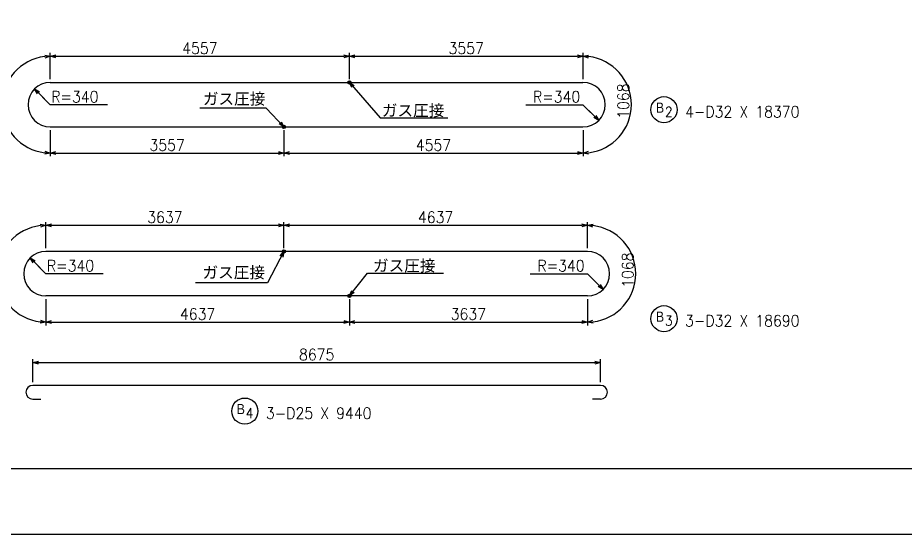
# Model space of a CAD drawing. Extents: x -24090 to 17960, y 77600 to 107300.
# Drawn here: x -16803 to -3241, y 77600 to 85498 of the extents above; entities that cross this region are included whole.
import ezdxf

# ---------------------------------------------------------------- set-up
doc = ezdxf.new("R2010")
doc.units = 0
doc.header["$LTSCALE"] = 300
doc.header["$MEASUREMENT"] = 0
doc.layers.get('0').update_dxf_attribs({"linetype": 'CONTINUOUS'})
doc.layers.get('DEFPOINTS').update_dxf_attribs({"linetype": 'CONTINUOUS'})
for name, color, linetype in [('-コーベル', 2, 'CONTINUOUS'), ('-寸法', 1, 'CONTINUOUS'), ('-構造', 3, 'CONTINUOUS'), ('LAYER001', 7, 'CONTINUOUS'), ('枠', 3, 'CONTINUOUS'), ('鉄筋材料', 3, 'CONTINUOUS')]:
    doc.layers.add(name, color=color, linetype=linetype)
doc.styles.add('MS明朝', font='MS PMincho.ttf')
doc.styles.add('romans', font='ROMANS.shx', dxfattribs={"width": 0.9, "bigfont": 'EXTFONT.shx'})
doc.styles.add('ｽﾀｲﾙ1', font='ROMANS.shx', dxfattribs={"bigfont": 'EXTFONT.shx'})
doc.dimstyles.new('ST-50', dxfattribs={"dimscale": 50, "dimtxt": 3.5, "dimasz": 1.7, "dimexe": 1, "dimexo": 1, "dimgap": 1, "dimtad": 0, "dimdec": 0, "dimzin": 0, "dimdsep": 46, "dimtxsty": 'romans', "dimblk": 'OPEN30', "dimcen": 1, "dimdle": 3, "dimclrd": 1, "dimclre": 1, "dimclrt": 3, "dimaunit": 1, "dimadec": 0, "dimazin": 0, "dimtfac": 1, "dimtdec": 0, "dimtix": 1, "dimtmove": 2, "dimatfit": 3, "dimldrblk": 'OPEN30', "dimfxl": 0, "dimtvp": 0.7, "dimtolj": 1, "dimtzin": 0, "dimarcsym": 0})
doc.dimstyles.new('矢', dxfattribs={"dimscale": 50, "dimtxt": 3.5, "dimasz": 1.7, "dimexe": 1, "dimexo": 0.7, "dimgap": 0.09, "dimtad": 0, "dimdec": 0, "dimzin": 0, "dimdsep": 46, "dimtxsty": 'romans', "dimblk": 'OPEN30', "dimcen": 1, "dimdle": 1, "dimclrd": 1, "dimclre": 1, "dimclrt": 3, "dimaunit": 1, "dimadec": 0, "dimazin": 0, "dimtfac": 1, "dimtdec": 0, "dimtix": 1, "dimtmove": 2, "dimatfit": 3, "dimldrblk": 'OPEN30', "dimfxl": 0, "dimtvp": 0.7, "dimtolj": 1, "dimtzin": 0, "dimarcsym": 0})

# ---------------------------------------------------------------- blocks, each defined once
blk = doc.blocks.new('_Open30')
at = {"color": 0, "lineweight": -2}
for p, q in [((-1, 0.27), (0, 0)), ((0, 0), (-1, -0.27)), ((0, 0), (-1, 0))]:
    blk.add_line(p, q, dxfattribs=at)
blk = doc.blocks.new('*D83')
at = {"layer": '-寸法', "color": 1, "linetype": 'Continuous', "lineweight": -2}
blk.add_line((-16488, 80226), (-7983, 80226), dxfattribs=at)
at = {"layer": 'DEFPOINTS', "color": 0, "linetype": 'Continuous'}
for p in [(-16573, 80226), (-7898, 80226), (-7898, 80226)]:
    blk.add_point(p, dxfattribs=at)
at = {"layer": '-寸法', "color": 1, "linetype": 'Continuous', "lineweight": -2, "xscale": 85, "yscale": 85, "zscale": 85, "rotation": 180}
blk.add_blockref('_Open30', (-16573, 80226), dxfattribs=at)
at = {"layer": '-寸法', "color": 1, "linetype": 'Continuous', "lineweight": -2, "xscale": 85, "yscale": 85, "zscale": 85}
blk.add_blockref('_Open30', (-7898, 80226), dxfattribs=at)
at = {"layer": '-寸法', "color": 3, "linetype": 'Continuous', "insert": (-12235, 80348), "char_height": 175, "attachment_point": 5, "style": 'romans'}
blk.add_mtext('\\A1;8675', dxfattribs=at)
blk = doc.blocks.new('*D23')
at = {"layer": '-寸法', "color": 1, "linetype": 'Continuous', "lineweight": -2}
for p, q in [((-11735, 84559), (-11735, 84959)), ((-11650, 84909), (-8250, 84909)), ((-8165, 84559), (-8165, 84959))]:
    blk.add_line(p, q, dxfattribs=at)
at = {"layer": 'DEFPOINTS', "color": 0, "linetype": 'Continuous'}
for p in [(-8165, 84909), (-11735, 84509), (-8165, 84509)]:
    blk.add_point(p, dxfattribs=at)
at = {"layer": '-寸法', "color": 1, "linetype": 'Continuous', "lineweight": -2, "xscale": 85, "yscale": 85, "zscale": 85, "rotation": 180}
blk.add_blockref('_Open30', (-11735, 84909), dxfattribs=at)
at = {"layer": '-寸法', "color": 1, "linetype": 'Continuous', "lineweight": -2, "xscale": 85, "yscale": 85, "zscale": 85}
blk.add_blockref('_Open30', (-8165, 84909), dxfattribs=at)
at = {"layer": '-寸法', "color": 3, "linetype": 'Continuous', "insert": (-9950, 85031), "char_height": 175, "attachment_point": 5, "style": 'romans'}
blk.add_mtext('\\A1;3557', dxfattribs=at)
blk = doc.blocks.new('*D22')
at = {"layer": '-寸法', "color": 1, "linetype": 'Continuous', "lineweight": -2}
for p, q in [((-12735, 83779), (-12735, 83379)), ((-8165, 83779), (-8165, 83379)), ((-12650, 83429), (-8250, 83429))]:
    blk.add_line(p, q, dxfattribs=at)
at = {"layer": 'DEFPOINTS', "color": 0, "linetype": 'Continuous'}
for p in [(-12735, 83829), (-8165, 83829), (-8165, 83429)]:
    blk.add_point(p, dxfattribs=at)
at = {"layer": '-寸法', "color": 1, "linetype": 'Continuous', "lineweight": -2, "xscale": 85, "yscale": 85, "zscale": 85, "rotation": 180}
blk.add_blockref('_Open30', (-12735, 83429), dxfattribs=at)
at = {"layer": '-寸法', "color": 1, "linetype": 'Continuous', "lineweight": -2, "xscale": 85, "yscale": 85, "zscale": 85}
blk.add_blockref('_Open30', (-8165, 83429), dxfattribs=at)
at = {"layer": '-寸法', "color": 3, "linetype": 'Continuous', "insert": (-10450, 83551), "char_height": 175, "attachment_point": 5, "style": 'romans'}
blk.add_mtext('\\A1;4557', dxfattribs=at)
blk = doc.blocks.new('*D6')
at = {"layer": '-寸法', "color": 1, "linetype": 'Continuous', "lineweight": -2}
for p, q in [((-16305, 83779), (-16305, 83379)), ((-12735, 83759), (-12735, 83379)), ((-16220, 83429), (-12820, 83429))]:
    blk.add_line(p, q, dxfattribs=at)
at = {"layer": 'DEFPOINTS', "color": 0, "linetype": 'Continuous'}
for p in [(-16305, 83829), (-12735, 83809), (-12735, 83429)]:
    blk.add_point(p, dxfattribs=at)
at = {"layer": '-寸法', "color": 1, "linetype": 'Continuous', "lineweight": -2, "xscale": 85, "yscale": 85, "zscale": 85, "rotation": 180}
blk.add_blockref('_Open30', (-16305, 83429), dxfattribs=at)
at = {"layer": '-寸法', "color": 1, "linetype": 'Continuous', "lineweight": -2, "xscale": 85, "yscale": 85, "zscale": 85}
blk.add_blockref('_Open30', (-12735, 83429), dxfattribs=at)
at = {"layer": '-寸法', "color": 3, "linetype": 'Continuous', "insert": (-14520, 83551), "char_height": 175, "attachment_point": 5, "style": 'romans'}
blk.add_mtext('\\A1;3557', dxfattribs=at)
blk = doc.blocks.new('*D5')
at = {"layer": '-寸法', "color": 1, "linetype": 'Continuous', "lineweight": -2}
for p, q in [((-16305, 84559), (-16305, 84959)), ((-16220, 84909), (-11820, 84909)), ((-11735, 84559), (-11735, 84959))]:
    blk.add_line(p, q, dxfattribs=at)
at = {"layer": 'DEFPOINTS', "color": 0, "linetype": 'Continuous'}
for p in [(-11735, 84909), (-16305, 84509), (-11735, 84509)]:
    blk.add_point(p, dxfattribs=at)
at = {"layer": '-寸法', "color": 1, "linetype": 'Continuous', "lineweight": -2, "xscale": 85, "yscale": 85, "zscale": 85, "rotation": 180}
blk.add_blockref('_Open30', (-16305, 84909), dxfattribs=at)
at = {"layer": '-寸法', "color": 1, "linetype": 'Continuous', "lineweight": -2, "xscale": 85, "yscale": 85, "zscale": 85}
blk.add_blockref('_Open30', (-11735, 84909), dxfattribs=at)
at = {"layer": '-寸法', "color": 3, "linetype": 'Continuous', "insert": (-14020, 85031), "char_height": 175, "attachment_point": 5, "style": 'romans'}
blk.add_mtext('\\A1;4557', dxfattribs=at)
blk = doc.blocks.new('*D8')
at = {"layer": '-寸法', "color": 1, "linetype": 'Continuous', "lineweight": -2}
for p, q in [((-16305, 84559), (-16305, 84959)), ((-16305, 83779), (-16305, 83379))]:
    blk.add_line(p, q, dxfattribs=at)
blk.add_arc((-16305, 84169), 740, 96.5849, 263.4151, dxfattribs=at)
at = {"layer": 'DEFPOINTS', "color": 0, "linetype": 'Continuous'}
for p in [(-16946, 84539), (-16305, 84509), (-16305, 84169), (-16305, 83829)]:
    blk.add_point(p, dxfattribs=at)
at = {"layer": '-寸法', "color": 1, "linetype": 'Continuous', "lineweight": -2, "xscale": 85, "yscale": 85, "zscale": 85}
for p, rotation in [((-16305, 84909), 3.292447694511002), ((-16305, 83429), 356.7075523054891)]:
    blk.add_blockref('_Open30', p, dxfattribs=dict(at, rotation=rotation))
at = {"layer": '-寸法', "color": 3, "linetype": 'Continuous', "insert": (-17168, 84169), "char_height": 175, "attachment_point": 5, "rotation": 90, "style": 'romans'}
blk.add_mtext('\\A1; 1068', dxfattribs=at)
blk = doc.blocks.new('*D26')
at = {"layer": '-寸法', "color": 1, "linetype": 'Continuous', "lineweight": -2}
for p, q in [((-8165, 84559), (-8165, 84959)), ((-8165, 83779), (-8165, 83379))]:
    blk.add_line(p, q, dxfattribs=at)
blk.add_arc((-8165, 84169), 740, 276.5849, 83.4151, dxfattribs=at)
at = {"layer": 'DEFPOINTS', "color": 0, "linetype": 'Continuous'}
for p in [(-8165, 84509), (-8165, 84169), (-8165, 83829), (-7524, 83799)]:
    blk.add_point(p, dxfattribs=at)
at = {"layer": '-寸法', "color": 1, "linetype": 'Continuous', "lineweight": -2, "xscale": 85, "yscale": 85, "zscale": 85}
for p, rotation in [((-8165, 84909), 176.707552305489), ((-8165, 83429), 183.2924476945111)]:
    blk.add_blockref('_Open30', p, dxfattribs=dict(at, rotation=rotation))
at = {"layer": '-寸法', "color": 3, "linetype": 'Continuous', "insert": (-7548, 84169), "char_height": 175, "attachment_point": 5, "rotation": 90, "style": 'romans'}
blk.add_mtext('\\A1; 1068', dxfattribs=at)
blk = doc.blocks.new('*D145')
at = {"layer": '-寸法', "color": 1, "linetype": 'Continuous', "lineweight": -2}
for p, q in [((-16372, 81974), (-16372, 82374)), ((-16287, 82324), (-12820, 82324)), ((-12735, 81974), (-12735, 82374))]:
    blk.add_line(p, q, dxfattribs=at)
at = {"layer": 'DEFPOINTS', "color": 0, "linetype": 'Continuous'}
for p in [(-12735, 82324), (-16372, 81924), (-12735, 81924)]:
    blk.add_point(p, dxfattribs=at)
at = {"layer": '-寸法', "color": 1, "linetype": 'Continuous', "lineweight": -2, "xscale": 85, "yscale": 85, "zscale": 85, "rotation": 180}
blk.add_blockref('_Open30', (-16372, 82324), dxfattribs=at)
at = {"layer": '-寸法', "color": 1, "linetype": 'Continuous', "lineweight": -2, "xscale": 85, "yscale": 85, "zscale": 85}
blk.add_blockref('_Open30', (-12735, 82324), dxfattribs=at)
at = {"layer": '-寸法', "color": 3, "linetype": 'Continuous', "insert": (-14554, 82447), "char_height": 175, "attachment_point": 5, "style": 'romans'}
blk.add_mtext('\\A1;3637', dxfattribs=at)
blk = doc.blocks.new('*D146')
at = {"layer": '-寸法', "color": 1, "linetype": 'Continuous', "lineweight": -2}
for p, q in [((-16372, 81974), (-16372, 82374)), ((-16372, 81194), (-16372, 80794))]:
    blk.add_line(p, q, dxfattribs=at)
blk.add_arc((-16372, 81584), 740, 96.5849, 263.4151, dxfattribs=at)
at = {"layer": 'DEFPOINTS', "color": 0, "linetype": 'Continuous'}
for p in [(-17013, 81954), (-16372, 81924), (-16372, 81584), (-16372, 81244)]:
    blk.add_point(p, dxfattribs=at)
at = {"layer": '-寸法', "color": 1, "linetype": 'Continuous', "lineweight": -2, "xscale": 85, "yscale": 85, "zscale": 85}
for p, rotation in [((-16372, 82324), 3.292447694511002), ((-16372, 80844), 356.7075523054891)]:
    blk.add_blockref('_Open30', p, dxfattribs=dict(at, rotation=rotation))
at = {"layer": '-寸法', "color": 3, "linetype": 'Continuous', "insert": (-17235, 81584), "char_height": 175, "attachment_point": 5, "rotation": 90, "style": 'romans'}
blk.add_mtext('\\A1; 1068', dxfattribs=at)
blk = doc.blocks.new('*D147')
at = {"layer": '-寸法', "color": 1, "linetype": 'Continuous', "lineweight": -2}
for p, q in [((-12735, 81974), (-12735, 82374)), ((-12650, 82324), (-8183, 82324)), ((-8098, 81974), (-8098, 82374))]:
    blk.add_line(p, q, dxfattribs=at)
at = {"layer": 'DEFPOINTS', "color": 0, "linetype": 'Continuous'}
for p in [(-8098, 82324), (-12735, 81924), (-8098, 81924)]:
    blk.add_point(p, dxfattribs=at)
at = {"layer": '-寸法', "color": 1, "linetype": 'Continuous', "lineweight": -2, "xscale": 85, "yscale": 85, "zscale": 85, "rotation": 180}
blk.add_blockref('_Open30', (-12735, 82324), dxfattribs=at)
at = {"layer": '-寸法', "color": 1, "linetype": 'Continuous', "lineweight": -2, "xscale": 85, "yscale": 85, "zscale": 85}
blk.add_blockref('_Open30', (-8098, 82324), dxfattribs=at)
at = {"layer": '-寸法', "color": 3, "linetype": 'Continuous', "insert": (-10417, 82447), "char_height": 175, "attachment_point": 5, "style": 'romans'}
blk.add_mtext('\\A1;4637', dxfattribs=at)
blk = doc.blocks.new('*D149')
at = {"layer": '-寸法', "color": 1, "linetype": 'Continuous', "lineweight": -2}
for p, q in [((-8098, 81974), (-8098, 82374)), ((-8098, 81194), (-8098, 80794))]:
    blk.add_line(p, q, dxfattribs=at)
blk.add_arc((-8098, 81584), 740, 276.5849, 83.4151, dxfattribs=at)
at = {"layer": 'DEFPOINTS', "color": 0, "linetype": 'Continuous'}
for p in [(-8098, 81924), (-8098, 81584), (-8098, 81244), (-7457, 81214)]:
    blk.add_point(p, dxfattribs=at)
at = {"layer": '-寸法', "color": 1, "linetype": 'Continuous', "lineweight": -2, "xscale": 85, "yscale": 85, "zscale": 85}
for p, rotation in [((-8098, 82324), 176.707552305489), ((-8098, 80844), 183.292447694511)]:
    blk.add_blockref('_Open30', p, dxfattribs=dict(at, rotation=rotation))
at = {"layer": '-寸法', "color": 3, "linetype": 'Continuous', "insert": (-7481, 81584), "char_height": 175, "attachment_point": 5, "rotation": 90, "style": 'romans'}
blk.add_mtext('\\A1; 1068', dxfattribs=at)
blk = doc.blocks.new('*D148')
at = {"layer": '-寸法', "color": 1, "linetype": 'Continuous', "lineweight": -2}
for p, q in [((-11735, 81194), (-11735, 80794)), ((-8098, 81194), (-8098, 80794)), ((-11650, 80844), (-8183, 80844))]:
    blk.add_line(p, q, dxfattribs=at)
at = {"layer": 'DEFPOINTS', "color": 0, "linetype": 'Continuous'}
for p in [(-11735, 81244), (-8098, 81244), (-8098, 80844)]:
    blk.add_point(p, dxfattribs=at)
at = {"layer": '-寸法', "color": 1, "linetype": 'Continuous', "lineweight": -2, "xscale": 85, "yscale": 85, "zscale": 85, "rotation": 180}
blk.add_blockref('_Open30', (-11735, 80844), dxfattribs=at)
at = {"layer": '-寸法', "color": 1, "linetype": 'Continuous', "lineweight": -2, "xscale": 85, "yscale": 85, "zscale": 85}
blk.add_blockref('_Open30', (-8098, 80844), dxfattribs=at)
at = {"layer": '-寸法', "color": 3, "linetype": 'Continuous', "insert": (-9917, 80967), "char_height": 175, "attachment_point": 5, "style": 'romans'}
blk.add_mtext('\\A1;3637', dxfattribs=at)
blk = doc.blocks.new('*D150')
at = {"layer": '-寸法', "color": 1, "linetype": 'Continuous', "lineweight": -2}
for p, q in [((-16372, 81194), (-16372, 80794)), ((-11735, 81169), (-11735, 80794)), ((-16287, 80844), (-11820, 80844))]:
    blk.add_line(p, q, dxfattribs=at)
at = {"layer": 'DEFPOINTS', "color": 0, "linetype": 'Continuous'}
for p in [(-16372, 81244), (-11735, 81219), (-11735, 80844)]:
    blk.add_point(p, dxfattribs=at)
at = {"layer": '-寸法', "color": 1, "linetype": 'Continuous', "lineweight": -2, "xscale": 85, "yscale": 85, "zscale": 85, "rotation": 180}
blk.add_blockref('_Open30', (-16372, 80844), dxfattribs=at)
at = {"layer": '-寸法', "color": 1, "linetype": 'Continuous', "lineweight": -2, "xscale": 85, "yscale": 85, "zscale": 85}
blk.add_blockref('_Open30', (-11735, 80844), dxfattribs=at)
at = {"layer": '-寸法', "color": 3, "linetype": 'Continuous', "insert": (-14054, 80967), "char_height": 175, "attachment_point": 5, "style": 'romans'}
blk.add_mtext('\\A1;4637', dxfattribs=at)

msp = doc.modelspace()

# ---------------------------------------------------------------- linework, layer by layer
at = {"layer": '-コーベル', "ltscale": 0.2}
for p, q in [((-16305.2, 84508.7), (-12735.2, 84508.7)), ((-12735.2, 84508.7), (-8165.2, 84508.7)), ((-16305.2, 83828.7), (-12735.2, 83828.7)), ((-12735.2, 83828.7), (-8165.2, 83828.7))]:
    msp.add_line(p, q, dxfattribs=at)
at = {"layer": '-コーベル', "color": 2, "linetype": 'Continuous'}
for p, q in [((-8098.2, 81924.2), (-16372.2, 81924.2)), ((-8098.2, 81244.4), (-16372.2, 81244.4))]:
    msp.add_line(p, q, dxfattribs=at)
at = {"layer": '-コーベル', "ltscale": 0.2}
for centre, start, end in [((-16305.2, 84168.7), 90, 270), ((-8165.2, 84168.7), 270, 90)]:
    msp.add_arc(centre, 340, start, end, dxfattribs=at)
at = {"layer": '-コーベル', "color": 2, "linetype": 'Continuous'}
for centre, start, end in [((-16372.2, 81584.4), 90, 270), ((-8098.2, 81584.4), 270, 90)]:
    msp.add_arc(centre, 340, start, end, dxfattribs=at)
at = {"layer": '-寸法', "linetype": 'Continuous'}
for p, q in [((-16305.2, 84168.7), (-16545.6, 84409.2)), ((-15429.2, 84168.7), (-16305.2, 84168.7)), ((-9041.1, 84168.7), (-8165.2, 84168.7)), ((-8165.2, 84168.7), (-7924.7, 83928.3)), ((-16372.2, 81584.4), (-16612.6, 81824.8)), ((-15496.2, 81584.4), (-16372.2, 81584.4)), ((-8974.1, 81584.4), (-8098.2, 81584.4)), ((-8098.2, 81584.4), (-7857.7, 81344))]:
    msp.add_line(p, q, dxfattribs=at)
at = {"layer": '-構造', "linetype": 'Continuous'}
for centre, radius in [((-11735.2, 84508.7), 25), ((-11735.2, 84508.7), 17.5), ((-11735.2, 84508.7), 10), ((-12735.2, 83828.7), 25), ((-12735.2, 83828.7), 17.5), ((-12735.2, 83828.7), 10), ((-12735.2, 81924.2), 25), ((-12735.2, 81924.2), 17.5), ((-12735.2, 81924.2), 10), ((-11735.2, 81244.4), 25), ((-11735.2, 81244.4), 17.5), ((-11735.2, 81244.4), 10)]:
    msp.add_circle(centre, radius, dxfattribs=at)
at = {"layer": 'LAYER001', "color": 1, "linetype": 'Continuous'}
for p, q in [((-16572.7, 79925.9), (-16572.7, 80275.9)), ((-7897.7, 79925.9), (-7897.7, 80275.9))]:
    msp.add_line(p, q, dxfattribs=at)
at = {"layer": 'LAYER001', "color": 2, "linetype": 'Continuous'}
for p, q in [((-7897.7, 79875.9), (-16572.7, 79875.9)), ((-16572.7, 79666.9), (-16450.7, 79666.9)), ((-7897.7, 79666.9), (-8019.7, 79666.9))]:
    msp.add_line(p, q, dxfattribs=at)
for centre, start, end in [((-16572.7, 79771.4), 90, 270), ((-7897.7, 79771.4), 270, 90)]:
    msp.add_arc(centre, 104.5, start, end, dxfattribs=at)
at = {"layer": '枠', "color": 1, "linetype": 'Continuous', "flags": 128}
msp.add_lwpolyline([(-24089.6, 107300.4), (-24089.6, 77600.4), (17960.4, 77600.4), (17960.4, 107300.4), (-24089.6, 107300.4)], dxfattribs=at)
at = {"layer": '枠', "color": 2, "linetype": 'Continuous', "flags": 128}
msp.add_lwpolyline([(-22589.6, 78600.4), (-22589.6, 106300.4), (16960.4, 106300.4), (16960.4, 78600.4), (-22589.6, 78600.4)], dxfattribs=at)
at = {"layer": '鉄筋材料', "color": 1, "linetype": 'Continuous'}
for centre in [(-6927.4, 84091.1), (-6927.4, 80895.9), (-13332.9, 79482.9)]:
    msp.add_circle(centre, 200, dxfattribs=at)

# ---------------------------------------------------------------- texts
at = {"layer": '-寸法', "color": 3, "style": 'romans', "width": 0.9}
for p in [(-16291.1, 84202.1), (-8929.2, 84202.1), (-16358.1, 81617.8), (-8862.2, 81617.8)]:
    msp.add_text('R=340', height=175, dxfattribs=at).set_placement(p)
at = {"layer": '鉄筋材料', "style": 'MS明朝'}
for p in [(-13974.3, 84170.2), (-11239, 83992.7), (-11374.2, 81619.5), (-13980.1, 81514.7)]:
    msp.add_text('ガス圧接', height=175, dxfattribs=at).set_placement(p)
at = {"layer": '鉄筋材料', "color": 3, "style": 'ｽﾀｲﾙ1', "width": 0.9}
for s, height, p in [('Ｂ', 175, (-7077.1, 84028.6)), ('2', 150, (-6912.4, 83984.9)), ('Ｂ', 175, (-7077.1, 80833.4)), ('3', 150, (-6912.4, 80789.7)), ('Ｂ', 175, (-13482.6, 79420.4)), ('4', 150, (-13317.9, 79376.7))]:
    msp.add_text(s, height=height, dxfattribs=at).set_placement(p)
at = {"layer": '鉄筋材料', "style": 'romans', "width": 0.9}
for s, p in [('4-D32 X 18370', (-6605.2, 83972)), ('3-D32 X 18690', (-6605.2, 80776.8)), ('3-D25 X 9440', (-13010.7, 79363.9))]:
    msp.add_text(s, height=175, dxfattribs=at).set_placement(p)

# ---------------------------------------------------------------- dimensions: what is measured, and where the dimension line sits
at = {"layer": '-寸法', "linetype": 'Continuous'}
for base, p1, p2, text, picture, middle in [((-11735.2, 84908.7), (-16305.2, 84508.7), (-11735.2, 84508.7), '4557', '*D5', (-14020.2, 85031.2)), ((-8165.2, 84908.7), (-11735.2, 84508.7), (-8165.2, 84508.7), '3557', '*D23', (-9950.2, 85031.2)), ((-12735.2, 83428.7), (-16305.2, 83828.7), (-12735.2, 83809.3), '3557', '*D6', (-14520.2, 83551.2)), ((-8165.2, 83428.7), (-12735.2, 83828.7), (-8165.2, 83828.7), '4557', '*D22', (-10450.2, 83551.2)), ((-12735.2, 82324.4), (-16372.2, 81924.4), (-12735.2, 81924.4), '3637', '*D145', (-14553.7, 82446.9)), ((-8098.2, 82324.4), (-12735.2, 81924.4), (-8098.2, 81924.4), '4637', '*D147', (-10416.7, 82446.9)), ((-11735.2, 80844.4), (-16372.2, 81244.4), (-11735.2, 81219.2), '4637', '*D150', (-14053.7, 80966.9)), ((-8098.2, 80844.4), (-11735.2, 81244.4), (-8098.2, 81244.4), '3637', '*D148', (-9916.7, 80966.9))]:
    dim = msp.add_linear_dim(base=base, p1=p1, p2=p2, text=text, dimstyle='ST-50', dxfattribs=at)
    dim.commit()
    dim.dimension.update_dxf_attribs({"geometry": picture, "text_midpoint": middle})
for base, center, p1, p2, picture, middle in [((-16946, 84538.7), (-16305.2, 84168.7), (-16305.2, 84508.7), (-16305.2, 83828.7), '*D8', (-17167.7, 84168.7)), ((-7524.3, 83798.7), (-8165.2, 84168.7), (-8165.2, 84508.7), (-8165.2, 83828.7), '*D26', (-7547.7, 84168.7)), ((-17013, 81954.4), (-16372.2, 81584.4), (-16372.2, 81924.4), (-16372.2, 81244.4), '*D146', (-17234.7, 81584.4)), ((-7457.3, 81214.4), (-8098.2, 81584.4), (-8098.2, 81924.4), (-8098.2, 81244.4), '*D149', (-7480.7, 81584.4))]:
    dim = msp.add_angular_dim_3p(base=base, center=center, p1=p1, p2=p2, text=' 1068', dimstyle='ST-50', dxfattribs=at)
    dim.commit()
    dim.dimension.update_dxf_attribs({"geometry": picture, "text_midpoint": middle})
dim = msp.add_aligned_dim(p1=(-16572.7, 80225.9), p2=(-7897.7, 80225.9), distance=0, dimstyle='ST-50', dxfattribs=at)
dim.commit()
dim.dimension.update_dxf_attribs({"geometry": '*D83', "text_midpoint": (-12235.2, 80348.4)})

# ---------------------------------------------------------------- leaders
at = {"layer": '-寸法', "color": 1, "linetype": 'Continuous'}
for points in [[(-16545.6, 84409.2), (-16395, 84258.6)], [(-7924.7, 83928.3), (-8075.3, 84078.9)], [(-16612.6, 81824.8), (-16462, 81674.3)], [(-7857.7, 81344), (-8008.3, 81494.5)]]:
    msp.add_leader(points, dimstyle='矢', override={"dimgap": 0.09, "dimtad": 0}, dxfattribs=at)
at = {"layer": '-構造', "linetype": 'Continuous'}
for points in [[(-11735.2, 84508.7), (-11262.3, 83965), (-10229.1, 83965)], [(-12735.2, 83828.7), (-13004.5, 84113.1), (-14020.7, 84113.1)], [(-12735.2, 81924.2), (-12985.7, 81442.3), (-14087.2, 81442.3)], [(-11735.2, 81244.4), (-11457.8, 81590.5), (-10297.1, 81590.5)]]:
    msp.add_leader(points, dimstyle='ST-50', override={"dimgap": 1, "dimtad": 0}, dxfattribs=at)

doc.saveas('drawing.dxf')
